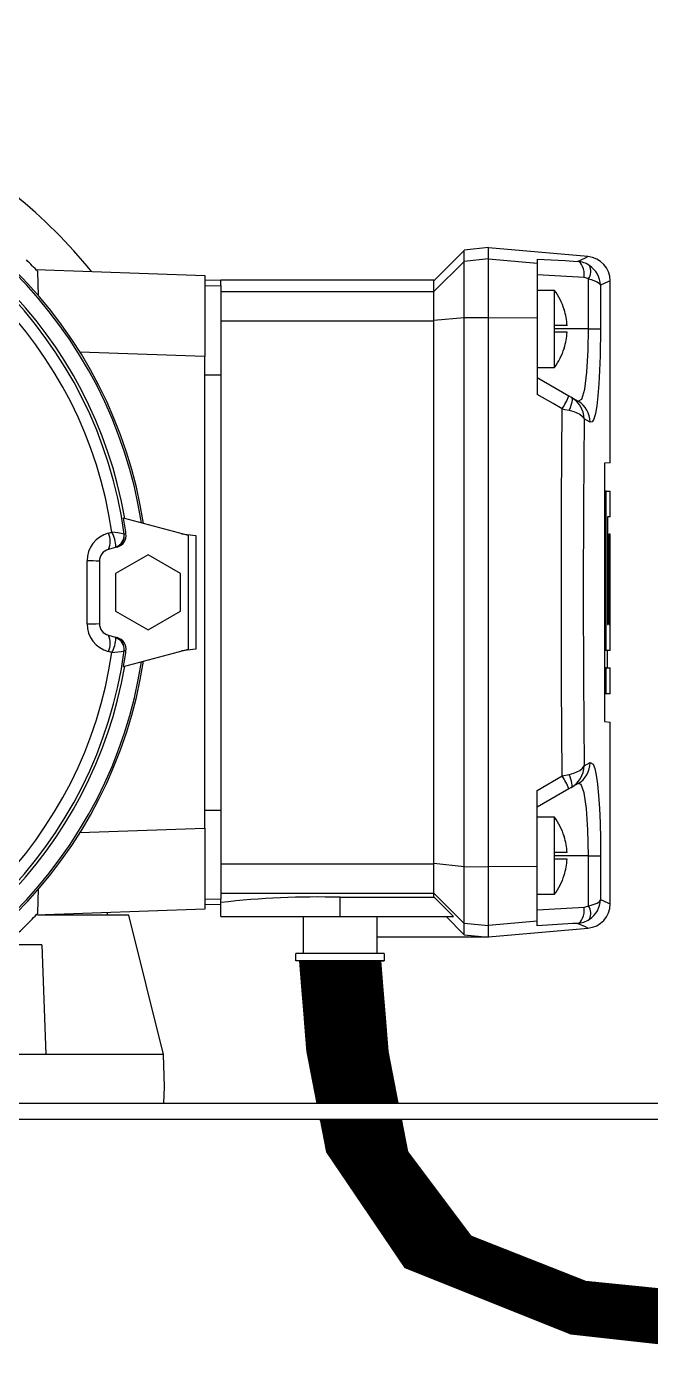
# Model space of a CAD drawing. Header units: millimetres. Extents: x 100 to 940, y 100 to 694.
# Drawn here: x 647.76 to 662.19, y 247.37 to 278 of the extents above; entities that cross this region are included whole.
import ezdxf

# ---------------------------------------------------------------- set-up
doc = ezdxf.new("R2010")
doc.units = ezdxf.units.MM

msp = doc.modelspace()

# ---------------------------------------------------------------- hatches: boundary and pattern name
h = msp.add_hatch()
h.set_pattern_fill('ANSI34', color=2, scale=0.001875)
h.set_pattern_definition([(45, (50.75338, 86.04933), (-0.0252569703, 0.0252569703), []), (45, (50.7618, 86.04933), (-0.0252569703, 0.0252569703), []), (45, (50.770218, 86.04933), (-0.0252569703, 0.0252569703), []), (45, (50.778637, 86.04933), (-0.0252569703, 0.0252569703), [])])
h.paths.add_polyline_path([(697.315, 296.9), (695.897, 297.301), (690.868, 285.464), (688.2, 280.914), (685.897, 274.849), (684.063, 266.152), (681.446, 259.04), (675.567, 250.789), (672.306, 249.319), (668.4, 248.679), (666.735, 248.679), (666.735, 247.393), (667.789, 247.371), (672.143, 248.088), (676.146, 249.661), (682.864, 259.04), (685.836, 267.025), (687.358, 274.625), (689.371, 280.377), (692.588, 285.51)])
h.paths.add_polyline_path([(666.36, 248.679), (663.604, 248.679), (660.688, 248.973), (658.028, 250.021), (656.568, 251.969), (656.42, 252.721), (654.549, 252.721), (654.697, 251.969), (656.51, 249.289), (660.348, 247.758), (662.985, 247.468), (666.36, 247.4)])
h.paths.add_polyline_path([(656.043, 255.156), (655.993, 255.79), (655.946, 256.387), (655.861, 256.387), (654.074, 256.387), (654.121, 255.79), (654.171, 255.156), (654.239, 254.287), (654.475, 253.096), (656.346, 253.096), (656.111, 254.287)])

# ---------------------------------------------------------------- linework, layer by layer
at = {"color": 1, "linetype": 'Continuous'}
for p, q in [((658.444, 272.886), (657.881, 272.827)), ((658.444, 272.623), (658.444, 272.886)), ((657.881, 272.816), (657.181, 272.116)), ((657.881, 272.564), (657.881, 272.827)), ((658.444, 272.623), (657.881, 272.564)), ((660.743, 272.676), (658.444, 272.877)), ((658.444, 271.261), (658.444, 272.623)), ((659.569, 272.516), (658.444, 272.614)), ((659.569, 272.619), (659.569, 272.516)), ((647.976, 272.374), (651.881, 272.237)), ((648.039, 271.765), (648.02, 272.327)), ((657.881, 272.564), (657.181, 271.867)), ((657.881, 271.256), (657.881, 272.564)), ((659.569, 272.516), (659.569, 271.251)), ((651.881, 272.237), (651.881, 270.366)), ((652.256, 272.127), (651.881, 272.12)), ((651.881, 271.997), (652.256, 272.003)), ((657.181, 272.127), (652.256, 272.127)), ((652.256, 272.003), (652.256, 272.127)), ((652.256, 272.003), (652.256, 271.866)), ((657.181, 271.867), (657.181, 272.116)), ((660.754, 271.002), (660.754, 272.161)), ((661.033, 272.013), (661.033, 271.002)), ((661.256, 267.908), (661.256, 272.115)), ((652.256, 271.866), (657.181, 271.866)), ((652.256, 271.866), (652.256, 271.189)), ((657.181, 271.866), (657.181, 271.867)), ((657.181, 271.199), (657.181, 271.866)), ((659.969, 271.892), (659.569, 271.892)), ((659.969, 271.077), (659.969, 271.892)), ((660.193, 271.453), (660.193, 271.446)), ((652.256, 271.189), (652.256, 258.627)), ((652.256, 271.189), (657.181, 271.189)), ((657.881, 271.256), (657.181, 271.199)), ((657.181, 271.189), (657.181, 271.199)), ((657.181, 258.636), (657.181, 271.189)), ((658.444, 271.261), (657.881, 271.256)), ((657.881, 258.561), (657.881, 271.256)), ((658.444, 258.555), (658.444, 271.261)), ((659.569, 271.251), (658.444, 271.261)), ((659.569, 271.251), (659.569, 269.488)), ((659.969, 270.927), (659.969, 271.077)), ((660.259, 271.077), (659.969, 271.077)), ((660.754, 271.002), (659.969, 271.002)), ((659.969, 270.111), (659.969, 270.927)), ((660.259, 270.927), (659.969, 270.927)), ((660.754, 271.002), (661.033, 271.002)), ((651.881, 270.366), (648.994, 270.466)), ((660.193, 270.557), (660.193, 270.551)), ((651.881, 259.451), (651.881, 270.366)), ((651.881, 269.943), (652.256, 269.943)), ((659.569, 270.111), (659.969, 270.111)), ((659.569, 269.877), (660.301, 269.454)), ((660.301, 269.454), (660.353, 269.424)), ((660.353, 269.424), (660.514, 269.331)), ((660.791, 268.844), (660.652, 268.923)), ((661.256, 267.908), (661.128, 267.897)), ((661.128, 267.897), (661.128, 261.919)), ((661.167, 267.252), (661.128, 267.252)), ((661.167, 263.564), (661.167, 267.252)), ((661.167, 267.252), (661.256, 267.252)), ((661.256, 266.652), (661.256, 267.252)), ((651.506, 266.221), (650.003, 266.623)), ((661.256, 266.652), (661.196, 266.652)), ((661.196, 266.652), (661.196, 264.164)), ((649.651, 266.277), (649.73, 266.299)), ((650.016, 266.256), (650.017, 266.253)), ((651.343, 266.264), (651.675, 266.221)), ((651.506, 263.596), (651.506, 266.221)), ((651.675, 266.221), (651.675, 263.596)), ((661.212, 266.252), (661.196, 266.252)), ((661.212, 264.164), (661.212, 266.252)), ((661.212, 266.252), (661.232, 266.252)), ((661.232, 266.252), (661.232, 264.164)), ((661.242, 266.252), (661.232, 266.252)), ((661.242, 264.164), (661.242, 266.252)), ((661.242, 266.252), (661.252, 266.252)), ((661.252, 266.252), (661.252, 263.564)), ((661.255, 266.252), (661.252, 266.252)), ((661.255, 263.564), (661.255, 266.252)), ((661.255, 266.252), (661.256, 266.252)), ((661.256, 263.564), (661.256, 266.252)), ((649.811, 265.944), (649.652, 265.901)), ((649.811, 265.944), (649.826, 265.961)), ((649.852, 265.955), (649.811, 265.944)), ((649.159, 264.179), (649.159, 265.637)), ((649.444, 265.63), (649.444, 264.186)), ((650.569, 265.774), (649.819, 265.341)), ((651.319, 265.341), (650.569, 265.774)), ((649.819, 265.341), (649.819, 264.475)), ((651.319, 264.475), (651.319, 265.341)), ((649.819, 264.475), (650.569, 264.042)), ((650.569, 264.042), (651.319, 264.475)), ((661.196, 264.164), (661.212, 264.164)), ((661.232, 264.164), (661.242, 264.164)), ((649.652, 263.915), (649.811, 263.872)), ((649.811, 263.872), (649.852, 263.861)), ((649.73, 263.517), (649.651, 263.539)), ((650.003, 263.193), (651.506, 263.596)), ((651.675, 263.596), (651.343, 263.552)), ((661.167, 263.564), (661.128, 263.564)), ((661.252, 263.564), (661.167, 263.564)), ((661.196, 263.164), (661.196, 263.564)), ((661.255, 263.564), (661.252, 263.564)), ((661.256, 263.564), (661.255, 263.564)), ((661.167, 263.164), (661.128, 263.164)), ((661.167, 262.564), (661.167, 263.164)), ((661.167, 263.164), (661.256, 263.164)), ((661.256, 262.564), (661.256, 263.164)), ((661.167, 262.564), (661.128, 262.564)), ((661.256, 262.564), (661.167, 262.564)), ((661.128, 261.919), (661.256, 261.908)), ((661.256, 257.701), (661.256, 261.908)), ((660.652, 260.893), (660.791, 260.972)), ((659.569, 260.328), (660.146, 260.663)), ((660.146, 260.663), (660.304, 260.696)), ((660.301, 260.362), (659.569, 259.939)), ((659.569, 258.565), (659.569, 260.328)), ((660.353, 260.392), (660.301, 260.362)), ((660.514, 260.485), (660.353, 260.392)), ((651.881, 259.873), (652.256, 259.873)), ((648.994, 259.35), (651.881, 259.451)), ((651.881, 259.451), (651.881, 257.579)), ((659.969, 259.705), (659.569, 259.705)), ((659.969, 258.889), (659.969, 259.705)), ((660.193, 259.265), (660.193, 259.259)), ((659.969, 258.739), (659.969, 258.889)), ((660.259, 258.889), (659.969, 258.889)), ((660.754, 258.814), (659.969, 258.814)), ((660.754, 258.814), (661.033, 258.814)), ((660.754, 257.655), (660.754, 258.814)), ((661.033, 258.814), (661.033, 257.803)), ((652.256, 258.627), (657.181, 258.627)), ((652.256, 258.627), (652.256, 257.95)), ((657.881, 258.561), (657.181, 258.636)), ((657.181, 258.627), (657.181, 258.636)), ((657.181, 257.951), (657.181, 258.627)), ((658.444, 258.555), (657.881, 258.561)), ((657.881, 257.252), (657.881, 258.561)), ((659.569, 258.565), (658.444, 258.556)), ((658.444, 257.193), (658.444, 258.555)), ((659.569, 257.3), (659.569, 258.565)), ((659.969, 257.924), (659.969, 258.739)), ((660.259, 258.739), (659.969, 258.739)), ((660.193, 258.37), (660.193, 258.363)), ((648.02, 257.489), (648.039, 258.051)), ((652.256, 257.95), (657.181, 257.95)), ((652.256, 257.95), (652.256, 257.813)), ((657.881, 257.252), (657.181, 257.951)), ((657.181, 257.95), (657.181, 257.951)), ((657.181, 257.862), (657.181, 257.95)), ((659.569, 257.924), (659.969, 257.924)), ((651.881, 257.579), (647.976, 257.443)), ((651.881, 257.819), (652.256, 257.813)), ((651.881, 257.696), (652.256, 257.689)), ((652.256, 257.735), (652.256, 257.813)), ((652.256, 257.408), (652.256, 257.735)), ((655.01, 257.408), (655.01, 257.855)), ((650.123, 257.444), (648.018, 257.444)), ((648.506, 257.461), (648.506, 257.444)), ((649.631, 257.444), (649.631, 257.5)), ((650.927, 254.221), (650.123, 257.444)), ((652.256, 257.408), (655.01, 257.408)), ((655.01, 257.408), (657.635, 257.408)), ((657.462, 257.408), (657.881, 256.989)), ((659.569, 257.3), (658.444, 257.202)), ((659.569, 257.197), (659.569, 257.3)), ((658.444, 257.193), (657.881, 257.252)), ((657.881, 256.989), (657.881, 257.252)), ((657.881, 256.989), (658.444, 256.93)), ((658.444, 256.93), (658.444, 257.193)), ((658.444, 256.939), (660.743, 257.14)), ((648.113, 256.752), (647.54, 256.752)), ((648.113, 256.752), (648.202, 254.221)), ((650.927, 254.221), (647.452, 254.221)), ((650.946, 253.471), (650.927, 254.221)), ((650.933, 253.096), (650.946, 253.471)), ((647.445, 253.096), (650.933, 253.096))]:
    msp.add_line(p, q, dxfattribs=at)
at = {"color": 1}
for p, q in [((654.159, 257.408), (654.159, 256.557)), ((655.861, 257.408), (655.861, 256.557)), ((656.031, 256.557), (653.989, 256.557)), ((653.989, 256.387), (653.989, 256.557)), ((656.031, 256.387), (653.989, 256.387)), ((655.861, 256.387), (656.031, 256.387)), ((656.031, 256.557), (656.031, 256.387)), ((619.313, 253.096), (669.166, 253.096)), ((619.319, 252.721), (669.172, 252.721))]:
    msp.add_line(p, q, dxfattribs=at)
msp.add_line((658.444, 256.93), (655.861, 256.93))
at = {"color": 1, "linetype": 'Continuous', "flags": 128}
for points in [[(659.569, 272.619), (660.217, 272.582), (660.503, 272.565)], [(660.503, 272.565), (660.683, 272.648), (660.743, 272.676)], [(660.658, 272.192), (660.658, 272.261), (660.651, 272.328), (660.639, 272.39), (660.62, 272.445), (660.596, 272.492), (660.568, 272.528), (660.537, 272.553), (660.503, 272.565)], [(660.754, 272.161), (660.738, 272.17), (660.658, 272.192)], [(660.754, 272.161), (660.817, 272.146), (660.952, 272.094), (661.006, 272.056), (661.033, 272.014), (661.033, 272.013)], [(661.256, 272.115), (661.2, 272.09), (661.033, 272.013)], [(660.514, 269.331), (660.599, 269.376), (660.668, 269.609), (660.717, 270.002), (660.746, 270.511), (660.754, 271.002)], [(661.033, 271.002), (661.025, 270.378), (661.013, 270.04), (660.996, 269.729), (660.974, 269.455), (660.946, 269.223), (660.914, 269.042), (660.877, 268.916), (660.836, 268.849), (660.791, 268.844)], [(660.146, 269.153), (659.94, 269.273), (659.569, 269.488)], [(660.353, 269.424), (660.367, 269.41), (660.375, 269.387), (660.377, 269.357), (660.373, 269.319), (660.364, 269.275), (660.349, 269.227), (660.329, 269.174), (660.304, 269.12)], [(660.146, 260.663), (660.132, 262.783), (660.127, 264.908), (660.132, 267.031), (660.146, 269.153)], [(660.146, 269.153), (660.207, 269.14), (660.304, 269.12)], [(660.304, 269.12), (660.413, 269.091), (660.555, 269.027), (660.617, 268.978), (660.652, 268.924), (660.652, 268.923)], [(660.652, 268.923), (660.639, 266.918), (660.635, 264.908), (660.639, 262.901), (660.652, 260.893)], [(650.017, 266.253), (650.024, 266.255), (650.058, 266.265)], [(649.879, 265.972), (649.859, 265.962), (649.811, 265.944)], [(649.826, 263.855), (649.823, 263.862), (649.811, 263.872)], [(650.017, 263.563), (650.017, 263.561), (650.016, 263.56)], [(650.058, 263.551), (650.044, 263.555), (650.017, 263.563)], [(660.791, 260.972), (660.859, 260.937), (660.898, 260.837), (660.933, 260.679), (660.962, 260.468), (660.987, 260.21), (661.007, 259.911), (661.021, 259.58), (661.03, 259.203), (661.033, 258.814)], [(660.304, 260.696), (660.418, 260.727), (660.555, 260.789), (660.617, 260.838), (660.652, 260.892), (660.652, 260.893)], [(660.353, 260.392), (660.367, 260.406), (660.375, 260.429), (660.377, 260.459), (660.373, 260.497), (660.364, 260.541), (660.349, 260.589), (660.329, 260.642), (660.304, 260.696)], [(660.754, 258.814), (660.742, 259.417), (660.708, 259.91), (660.654, 260.274), (660.582, 260.466), (660.514, 260.485)], [(657.181, 257.862), (657.291, 257.751), (657.406, 257.637), (657.521, 257.523), (657.635, 257.408)], [(660.503, 257.251), (660.537, 257.264), (660.568, 257.288), (660.596, 257.325), (660.62, 257.371), (660.639, 257.426), (660.651, 257.489), (660.658, 257.555), (660.658, 257.624)], [(660.658, 257.624), (660.738, 257.646), (660.754, 257.655)], [(660.754, 257.655), (660.818, 257.67), (660.952, 257.722), (661.006, 257.76), (661.033, 257.802), (661.033, 257.803)], [(661.033, 257.803), (661.2, 257.726), (661.256, 257.701)], [(660.503, 257.251), (660.395, 257.245), (659.569, 257.197)], [(660.743, 257.14), (660.683, 257.168), (660.503, 257.251)]]:
    msp.add_lwpolyline(points, dxfattribs=at)
at = {"color": 2}
for points in [[(654.074, 256.387), (654.121, 255.79), (654.171, 255.156), (654.239, 254.287), (654.475, 253.096)], [(655.946, 256.387), (655.993, 255.79), (656.043, 255.156), (656.111, 254.287), (656.346, 253.096)], [(654.549, 252.721), (654.697, 251.969), (656.51, 249.289), (660.348, 247.758), (662.985, 247.468), (666.36, 247.4)], [(656.42, 252.721), (656.568, 251.969), (658.028, 250.021), (660.688, 248.973), (663.604, 248.679), (666.36, 248.679)]]:
    msp.add_lwpolyline(points, dxfattribs=at)
at = {"color": 1, "linetype": 'Continuous'}
for centre, radius, start, end in [((640.069, 264.908), 10.515, 8.7098, 81.2902), ((640.069, 264.908), 10.471, 8.8161, 81.1839), ((640.069, 264.908), 10.039, 7.7196, 82.2804), ((640.069, 264.908), 10.106, 9.732, 80.268), ((640.069, 264.908), 9.761, 8.1901, 81.8099), ((640.069, 264.908), 11.813, 38.9178, 51.107), ((640.069, 264.908), 10.875, 43.0168, 45.0011), ((660.694, 272.115), 0.562, 0, 85.0245), ((660.458, 271.992), 0.574, 55.9789, 85.4531), ((660.506, 272.336), 0.303, 324.6912, 25.863), ((660.461, 271.992), 0.572, 2.0966, 56.2276), ((658.762, 271.002), 1.5, 17.4937, 36.4236), ((658.762, 271.002), 1.498, 2.8696, 17.2646), ((658.762, 271.002), 1.498, 342.7354, 357.1304), ((658.762, 271.002), 1.5, 323.5764, 342.5063), ((658.57, 270.154), 1.868, 327.5791, 337.9758), ((660.049, 268.902), 0.604, 2.0008, 59.703), ((660.235, 268.85), 0.556, 359.3628, 59.8891), ((640.069, 264.908), 10.081, 7.7332, 9.796), ((649.822, 265.637), 0.663, 105, 180), ((649.263, 266.088), 0.432, 334.3672, 26.0092), ((649.151, 265.952), 0.676, 0.7674, 30.8834), ((649.656, 264.804), 1.497, 76.0741, 87.1523), ((649.741, 266.225), 0.277, 287.9015, 6.5924), ((649.78, 266.227), 0.281, 284.9938, 7.7222), ((649.739, 266.216), 0.281, 299.8858, 7.714), ((649.725, 265.63), 0.281, 105, 180), ((649.22, 262.437), 3.2, 85.9854, 91.0748), ((649.22, 267.379), 3.2, 268.9252, 274.0146), ((649.822, 264.179), 0.663, 180, 255), ((649.725, 264.186), 0.281, 180, 255), ((649.263, 263.728), 0.432, 333.9908, 25.6328), ((649.151, 263.864), 0.676, 329.1166, 359.2326), ((649.739, 263.6), 0.281, 31.497, 74.9978), ((649.741, 263.591), 0.277, 353.4076, 72.0985), ((649.78, 263.589), 0.281, 352.2735, 75.0106), ((649.738, 263.6), 0.281, 352.2916, 31.4967), ((640.069, 264.908), 10.039, 277.7196, 352.2804), ((640.069, 264.908), 9.761, 278.1901, 351.8099), ((649.656, 265.012), 1.497, 272.8477, 283.9259), ((640.069, 264.908), 10.081, 350.204, 352.2668), ((640.069, 264.908), 10.515, 278.7098, 351.2902), ((640.069, 264.908), 10.471, 278.8161, 351.1839), ((640.069, 264.908), 10.106, 279.732, 350.268), ((660.235, 260.966), 0.556, 300.1109, 0.6372), ((658.57, 259.662), 1.868, 22.0242, 32.4209), ((660.049, 260.914), 0.604, 300.2998, 357.9963), ((658.762, 258.814), 1.5, 17.4937, 36.4236), ((658.762, 258.814), 1.498, 2.8696, 17.2646), ((658.762, 258.814), 1.498, 342.7354, 357.1304), ((658.762, 258.814), 1.5, 323.5764, 342.5063), ((654.484, 238.358), 19.504, 88.4544, 96.5595), ((660.694, 257.701), 0.562, 274.9963, 359.971), ((660.506, 257.48), 0.303, 334.137, 35.3088), ((660.462, 257.823), 0.571, 303.7167, 357.9591), ((640.069, 264.908), 10.875, 314.9989, 316.9832), ((660.458, 257.823), 0.573, 274.5184, 304.0496), ((640.069, 264.908), 10.875, 313.3521, 314.9989)]:
    msp.add_arc(centre, radius, start, end, dxfattribs=at)
for centre, major_axis, ratio, start_param, end_param in [((640.196, 160.377), (196.997, 0), 0.570683, 1.466739, 1.472298), ((538.811, 369.439), (2132.317, 0), 0.052408, 4.766911, 4.76793), ((640.196, 369.439), (196.997, 0), 0.570683, 4.810888, 4.816447)]:
    msp.add_ellipse(centre, major_axis=major_axis, ratio=ratio, start_param=start_param, end_param=end_param, dxfattribs=at)

doc.saveas('drawing.dxf')
